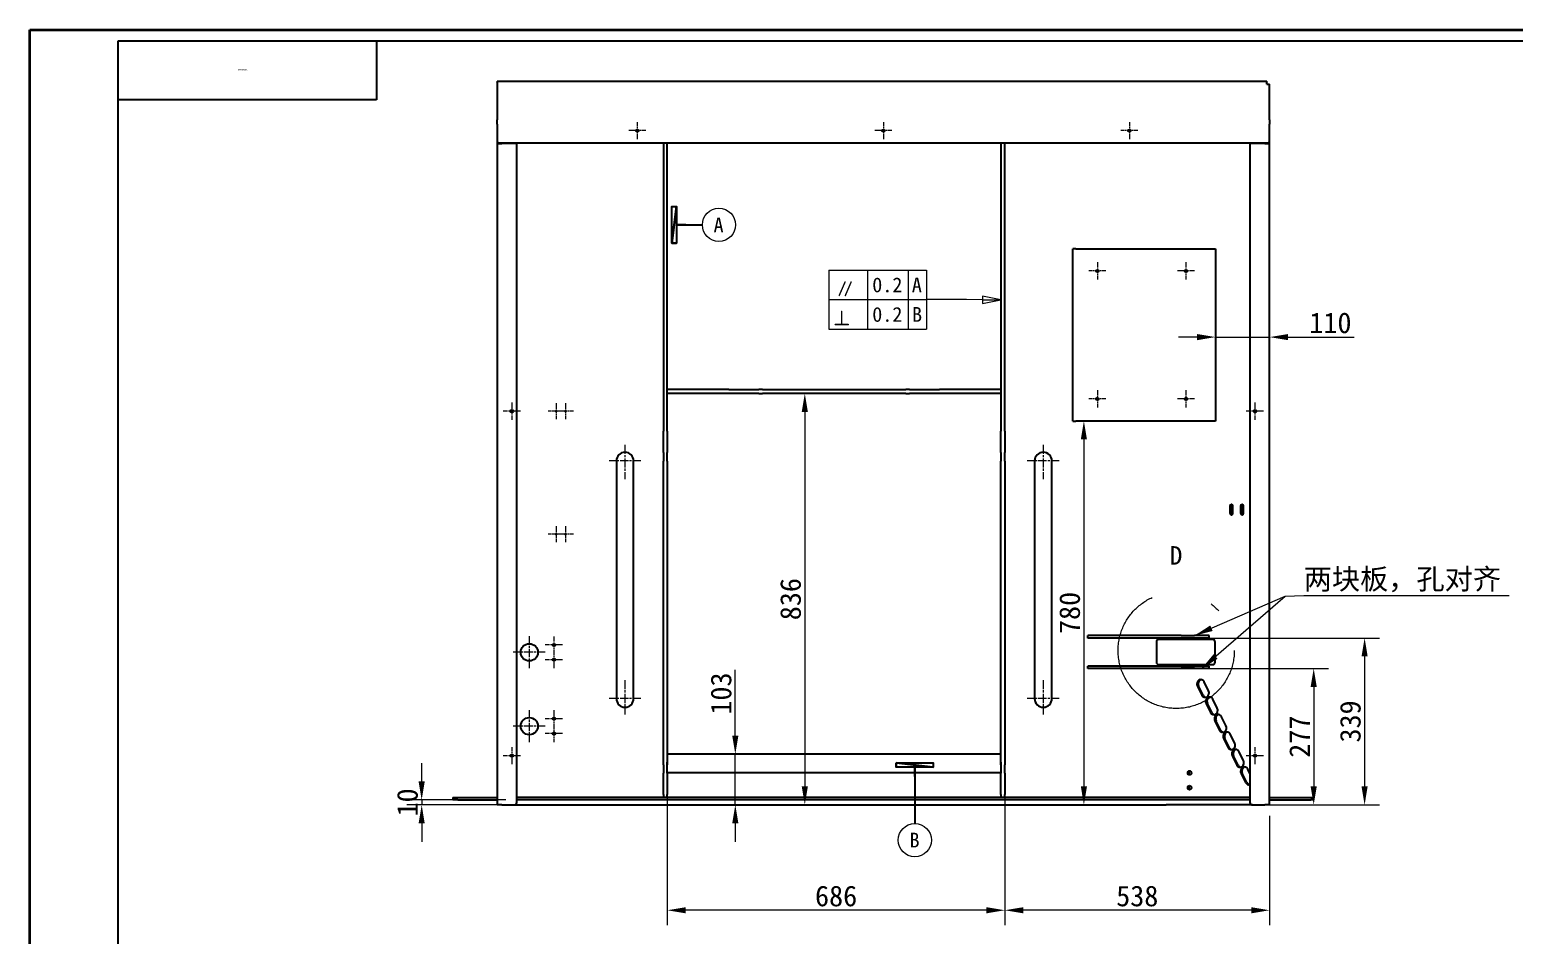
# Model space of a CAD drawing. Header units: millimetres. Extents: x 90 to 6218, y 82 to 4373.
# Drawn here: x 90 to 3107, y 2532 to 4373 of the extents above; entities that cross this region are included whole.
import ezdxf
from ezdxf.enums import TextEntityAlignment as Align

# ---------------------------------------------------------------- set-up
doc = ezdxf.new("R2018")
doc.units = ezdxf.units.MM
doc.header["$LTSCALE"] = 15
doc.linetypes.add('CHAIN', pattern=[0.3543, 0.2362, -0.0295, 0.0591, -0.0295])
doc.linetypes.add('DASH_DOUBLE_DOT', pattern=[0.2164, 0.1181, -0.0295, 0.0049, -0.0295, 0.0049, -0.0295])
for name, color, linetype, lineweight, true_color in [('中心标记 (ISO)', 1, 'CHAIN', 18, 0xff0000), ('尺寸 (ISO)', 7, 'Continuous', 18, 0x008000), ('局部视图边界 (ISO)', 7, 'DASH_DOUBLE_DOT', 18, 0x008000), ('符号 (ISO)', 7, 'Continuous', 18, 0x008000)]:
    doc.layers.add(name, color=color, linetype=linetype, lineweight=lineweight, true_color=true_color)
doc.layers.add('可见 (ISO)', color=7, linetype='Continuous', lineweight=25)
doc.layers.add('图框 (ISO)', color=7, linetype='Continuous', lineweight=35)
doc.styles.add('HZ_33', font='simfang.ttf')
doc.styles.get("Standard").update_dxf_attribs({"font": 'simfang.ttf'})
doc.styles.add('文本样式100', font='AIGDT___.TTF')
doc.styles.add('最新国标', font='simfang.ttf')
doc.styles.add('注释文本 (ISO)', font='simfang.ttf')
doc.dimstyles.new('默认 (GB)', dxfattribs={"dimscale": 15, "dimtxt": 2.8, "dimasz": 2.5, "dimexe": 2, "dimexo": 1.5, "dimgap": 0.5, "dimtad": 1, "dimtoh": 1, "dimdsep": 46, "dimtxsty": '最新国标', "dimcen": 0.09, "dimdle": 10, "dimclrd": 256, "dimclre": 256, "dimclrt": 256, "dimazin": 2, "dimtfac": 0.535714, "dimtdec": 3, "dimtmove": 0, "dimatfit": 3, "dimfxl": 0, "dimtolj": 1, "dimlwd": -1, "dimlwe": -1, "dimarcsym": 0})
doc.dimstyles.new('默认 (GB)$7', dxfattribs={"dimscale": 15, "dimtxt": 2.8, "dimasz": 2.5, "dimexe": 2, "dimexo": 1.5, "dimgap": 0.5, "dimtad": 1, "dimtoh": 1, "dimdsep": 46, "dimtxsty": '最新国标', "dimcen": 0.09, "dimdle": 10, "dimclrd": 256, "dimclre": 256, "dimclrt": 256, "dimazin": 2, "dimtfac": 0.535714, "dimtdec": 3, "dimtmove": 0, "dimatfit": 3, "dimfxl": 0, "dimtolj": 1, "dimlwd": -1, "dimlwe": -1, "dimarcsym": 0})

# ---------------------------------------------------------------- blocks, each defined once
blk = doc.blocks.new('图框 最新国标')
at = {"layer": '图框 (ISO)'}
for p, q in [((6, 7), (6, 291.5)), ((6, 291.5), (414.5, 291.5))]:
    blk.add_line(p, q, dxfattribs=at)
at = {"layer": '图框 (ISO)', "color": 7, "linetype": 'Continuous', "lineweight": 25}
for p, q in [((18, 290), (413, 290)), ((18, 7), (18, 290)), ((18, 290), (413, 290)), ((53, 290), (53, 282)), ((53, 282), (18, 282))]:
    blk.add_line(p, q, dxfattribs=at)
at = {"layer": '图框 (ISO)', "lineweight": 30}
blk.add_attdef('零件代号', text='', height=2.5, rotation=180, dxfattribs=at).set_placement((35.5, 286), align=Align.MIDDLE_CENTER)
blk = doc.blocks.new('*D5')
at = {"layer": 'Defpoints', "color": 0, "transparency": 16777216}
for p in [(1079.8, 2807.4), (886.6, 2797.4), (1074.8, 2797.4)]:
    blk.add_point(p, dxfattribs=at)
at = {"layer": '尺寸 (ISO)', "color": 116, "true_color": 0x00803f, "transparency": 16777216}
for p, q in [((886.6, 2844.9), (886.6, 2882.4)), ((1057.3, 2807.4), (856.6, 2807.4)), ((886.6, 2807.4), (886.6, 2797.4)), ((1052.3, 2797.4), (856.6, 2797.4)), ((886.6, 2759.9), (886.6, 2722.4))]:
    blk.add_line(p, q, dxfattribs=at)
for points in [[(880.3, 2844.9), (892.8, 2844.9), (886.6, 2807.4)], [(880.3, 2759.9), (892.8, 2759.9), (886.6, 2797.4)]]:
    blk.add_solid(points, dxfattribs=at)
at = {"layer": '尺寸 (ISO)', "transparency": 16777216, "insert": (857.8, 2802.4), "char_height": 42, "attachment_point": 5, "rotation": 90, "style": '最新国标'}
blk.add_mtext('\\A1;10', dxfattribs=at)
blk = doc.blocks.new('*D7')
at = {"layer": 'Defpoints', "color": 0, "transparency": 16777216}
for p in [(1769.8, 3633.4), (1665.2, 2797.4), (1776.3, 2797.4)]:
    blk.add_point(p, dxfattribs=at)
at = {"layer": '尺寸 (ISO)', "color": 116, "true_color": 0x00803f, "transparency": 16777216}
blk.add_line((1665.2, 3595.9), (1665.2, 2834.9), dxfattribs=at)
for points in [[(1658.9, 3595.9), (1671.4, 3595.9), (1665.2, 3633.4)], [(1658.9, 2834.9), (1671.4, 2834.9), (1665.2, 2797.4)]]:
    blk.add_solid(points, dxfattribs=at)
at = {"layer": '尺寸 (ISO)', "transparency": 16777216, "insert": (1636.4, 3215.4), "char_height": 42, "attachment_point": 5, "rotation": 90, "style": '最新国标'}
blk.add_mtext('\\A1;836', dxfattribs=at)
blk = doc.blocks.new('*D8')
at = {"layer": 'Defpoints', "color": 0, "transparency": 16777216}
for p in [(2609.8, 3747.9), (2499.8, 3577.4), (2609.8, 2797.4)]:
    blk.add_point(p, dxfattribs=at)
at = {"layer": '尺寸 (ISO)', "color": 116, "true_color": 0x00803f, "transparency": 16777216}
for p, q in [((2462.3, 3747.9), (2424.8, 3747.9)), ((2499.8, 3747.9), (2609.8, 3747.9)), ((2647.3, 3747.9), (2781.8, 3747.9))]:
    blk.add_line(p, q, dxfattribs=at)
for points in [[(2462.3, 3754.1), (2462.3, 3741.6), (2499.8, 3747.9)], [(2647.3, 3754.1), (2647.3, 3741.6), (2609.8, 3747.9)]]:
    blk.add_solid(points, dxfattribs=at)
at = {"layer": '尺寸 (ISO)', "transparency": 16777216, "insert": (2733.3, 3776.6), "char_height": 42, "attachment_point": 5, "style": '最新国标'}
blk.add_mtext('\\A1;110', dxfattribs=at)
blk = doc.blocks.new('*D9')
at = {"layer": 'Defpoints', "color": 0, "transparency": 16777216}
for p in [(2071.8, 2878.9), (2609.8, 2797.4), (2071.8, 2583.3)]:
    blk.add_point(p, dxfattribs=at)
at = {"layer": '尺寸 (ISO)', "color": 116, "true_color": 0x00803f, "transparency": 16777216}
for p, q in [((2071.8, 2856.4), (2071.8, 2553.3)), ((2609.8, 2774.9), (2609.8, 2553.3)), ((2572.3, 2583.3), (2109.3, 2583.3))]:
    blk.add_line(p, q, dxfattribs=at)
for points in [[(2109.3, 2589.5), (2109.3, 2577), (2071.8, 2583.3)], [(2572.3, 2589.5), (2572.3, 2577), (2609.8, 2583.3)]]:
    blk.add_solid(points, dxfattribs=at)
at = {"layer": '尺寸 (ISO)', "transparency": 16777216, "insert": (2340.8, 2612), "char_height": 42, "attachment_point": 5, "style": '最新国标'}
blk.add_mtext('\\A1;538', dxfattribs=at)
blk = doc.blocks.new('*D10')
at = {"layer": 'Defpoints', "color": 0, "transparency": 16777216}
for p in [(1385.8, 2878.9), (2071.8, 2878.9), (1385.8, 2583.3)]:
    blk.add_point(p, dxfattribs=at)
at = {"layer": '尺寸 (ISO)', "color": 116, "true_color": 0x00803f, "transparency": 16777216}
for p, q in [((1385.8, 2856.4), (1385.8, 2553.3)), ((2071.8, 2856.4), (2071.8, 2553.3)), ((2034.3, 2583.3), (1423.3, 2583.3))]:
    blk.add_line(p, q, dxfattribs=at)
for points in [[(1423.3, 2589.5), (1423.3, 2577), (1385.8, 2583.3)], [(2034.3, 2589.5), (2034.3, 2577), (2071.8, 2583.3)]]:
    blk.add_solid(points, dxfattribs=at)
at = {"layer": '尺寸 (ISO)', "transparency": 16777216, "insert": (1728.8, 2612), "char_height": 42, "attachment_point": 5, "style": '最新国标'}
blk.add_mtext('\\A1;686', dxfattribs=at)
blk = doc.blocks.new('*D11')
at = {"layer": 'Defpoints', "color": 0, "transparency": 16777216}
for p in [(2245.6, 3577.4), (2223.5, 2797.4), (2232.3, 2797.4)]:
    blk.add_point(p, dxfattribs=at)
at = {"layer": '尺寸 (ISO)', "color": 116, "true_color": 0x00803f, "transparency": 16777216}
blk.add_line((2232.3, 3539.9), (2232.3, 2834.9), dxfattribs=at)
for points in [[(2226.1, 3539.9), (2238.6, 3539.9), (2232.3, 3577.4)], [(2226.1, 2834.9), (2238.6, 2834.9), (2232.3, 2797.4)]]:
    blk.add_solid(points, dxfattribs=at)
at = {"layer": '尺寸 (ISO)', "transparency": 16777216, "insert": (2203.6, 3187.4), "char_height": 42, "attachment_point": 5, "rotation": 90, "style": '最新国标'}
blk.add_mtext('\\A1;780', dxfattribs=at)
blk = doc.blocks.new('*D12')
at = {"layer": 'Defpoints', "color": 0, "transparency": 16777216}
for p in [(2429.9, 3136.4), (2399.2, 2797.4), (2802.8, 2797.4)]:
    blk.add_point(p, dxfattribs=at)
at = {"layer": '尺寸 (ISO)', "color": 116, "true_color": 0x00803f, "transparency": 16777216}
for p, q in [((2452.4, 3136.4), (2832.8, 3136.4)), ((2802.8, 3098.9), (2802.8, 2834.9)), ((2421.7, 2797.4), (2832.8, 2797.4))]:
    blk.add_line(p, q, dxfattribs=at)
for points in [[(2796.5, 3098.9), (2809, 3098.9), (2802.8, 3136.4)], [(2796.5, 2834.9), (2809, 2834.9), (2802.8, 2797.4)]]:
    blk.add_solid(points, dxfattribs=at)
at = {"layer": '尺寸 (ISO)', "transparency": 16777216, "insert": (2774, 2966.9), "char_height": 42, "attachment_point": 5, "rotation": 90, "style": '最新国标'}
blk.add_mtext('\\A1;339', dxfattribs=at)
blk = doc.blocks.new('基准标识符号1')
at = {"layer": '符号 (ISO)', "lineweight": 25}
for p, q in [((94.88, 265.07), (93.63, 265.07)), ((93.63, 265.07), (94.88, 265.07)), ((94.88, 265.07), (97.13, 265.07))]:
    blk.add_line(p, q, dxfattribs=at)
at = {"layer": '符号 (ISO)', "lineweight": 25, "flags": 128}
for points in [[(93.01, 262.57), (93.01, 267.57), (93.63, 267.57), (93.01, 262.57)], [(93.01, 262.57), (93.63, 267.57), (93.63, 267.57), (93.01, 262.57)], [(93.01, 262.57), (93.63, 267.57), (93.63, 262.57), (93.01, 262.57)], [(93.01, 262.57), (93.63, 262.57), (93.01, 262.57), (93.01, 262.57)]]:
    blk.add_lwpolyline(points, dxfattribs=at)
at = {"layer": '符号 (ISO)'}
blk.add_circle((99.38, 265.07), 2.25, dxfattribs=at)
for points in [[(93.01, 262.57), (93.01, 267.57), (93.63, 267.57), (93.01, 262.57)], [(93.01, 262.57), (93.63, 267.57), (93.63, 267.57), (93.01, 262.57)], [(93.01, 262.57), (93.63, 267.57), (93.63, 262.57), (93.01, 262.57)], [(93.01, 262.57), (93.63, 262.57), (93.01, 262.57)]]:
    blk.add_solid(points, dxfattribs=at)
at = {"layer": '符号 (ISO)', "insert": (98.65, 264.04), "char_height": 2, "attachment_point": 7, "style": '注释文本 (ISO)'}
blk.add_mtext('A', dxfattribs=at)
blk = doc.blocks.new('基准标识符号2')
at = {"layer": '符号 (ISO)', "lineweight": 25}
for p, q in [((125.91, 190.33), (125.91, 191.58)), ((125.91, 191.58), (125.91, 190.33)), ((125.91, 190.33), (125.91, 183.97))]:
    blk.add_line(p, q, dxfattribs=at)
at = {"layer": '符号 (ISO)', "lineweight": 25, "flags": 128}
for points in [[(123.41, 192.2), (128.41, 192.2), (128.41, 191.58), (123.41, 192.2)], [(123.41, 192.2), (128.41, 191.58), (128.41, 191.58), (123.41, 192.2)], [(123.41, 192.2), (128.41, 191.58), (123.41, 191.58), (123.41, 192.2)], [(123.41, 192.2), (123.41, 191.58), (123.41, 192.2), (123.41, 192.2)]]:
    blk.add_lwpolyline(points, dxfattribs=at)
at = {"layer": '符号 (ISO)'}
blk.add_circle((125.91, 181.72), 2.25, dxfattribs=at)
for points in [[(123.41, 192.2), (128.41, 192.2), (128.41, 191.58), (123.41, 192.2)], [(123.41, 192.2), (128.41, 191.58), (128.41, 191.58), (123.41, 192.2)], [(123.41, 192.2), (128.41, 191.58), (123.41, 191.58), (123.41, 192.2)], [(123.41, 192.2), (123.41, 191.58), (123.41, 192.2)]]:
    blk.add_solid(points, dxfattribs=at)
at = {"layer": '符号 (ISO)', "insert": (125.2, 180.72), "char_height": 2, "attachment_point": 7, "style": '注释文本 (ISO)'}
blk.add_mtext('B', dxfattribs=at)
blk = doc.blocks.new('GDT 标识符号(&T)1')
at = {"layer": '符号 (ISO)'}
for p, q in [((114.25, 258.93), (127.5, 258.93)), ((114.25, 258.93), (114.25, 250.93)), ((119.51, 258.93), (119.51, 254.93)), ((125, 258.93), (125, 254.93)), ((127.5, 258.93), (127.5, 254.93)), ((114.25, 254.93), (127.5, 254.93)), ((119.51, 254.93), (119.51, 250.93)), ((125, 254.93), (125, 250.93)), ((132.94, 254.93), (127.5, 254.93)), ((127.5, 254.93), (127.5, 250.93)), ((135.08, 254.92), (132.94, 254.93)), ((135.09, 255.42), (135.08, 254.42)), ((135.08, 254.92), (137.58, 254.91)), ((135.08, 254.42), (137.58, 254.91)), ((137.58, 254.91), (135.09, 255.42)), ((114.25, 250.93), (127.5, 250.93))]:
    blk.add_line(p, q, dxfattribs=at)
at = {"layer": '符号 (ISO)', "flags": 128}
blk.add_lwpolyline([(135.08, 254.42), (137.58, 254.91), (135.09, 255.42), (135.08, 254.42)], dxfattribs=at)
at = {"layer": '符号 (ISO)'}
blk.add_solid([(135.08, 254.42), (137.58, 254.91), (135.09, 255.42), (135.08, 254.42)], dxfattribs=at)
at = {"layer": '符号 (ISO)', "char_height": 2, "attachment_point": 7}
for s, insert, style in [('0.2', (120.15, 255.9), '注释文本 (ISO)'), ('A', (125.51, 255.93), '注释文本 (ISO)'), ('f', (115.46, 255.39), '文本样式100'), ('b', (114.91, 251.46), '文本样式100'), ('0.2', (120.15, 251.9), '注释文本 (ISO)'), ('B', (125.54, 251.93), '注释文本 (ISO)')]:
    blk.add_mtext(s, dxfattribs=dict(at, insert=insert, style=style))
blk = doc.blocks.new('二维局部视图0')
at = {"layer": '局部视图边界 (ISO)', "ltscale": 19.047331}
blk.add_circle((161.33, 207.42), 7.87, dxfattribs=at)
at = {"layer": '局部视图边界 (ISO)', "insert": (160.46, 219.04), "char_height": 2.5, "attachment_point": 7, "style": 'HZ_33'}
blk.add_mtext('D', dxfattribs=at)
blk = doc.blocks.new('*D31')
at = {"layer": 'Defpoints', "color": 0, "transparency": 16777216}
for p in [(1551.7, 2900.4), (1523.9, 2797.4), (1551.7, 2797.4)]:
    blk.add_point(p, dxfattribs=at)
at = {"layer": '尺寸 (ISO)', "color": 116, "true_color": 0x00803f, "transparency": 16777216}
for p, q in [((1523.9, 2937.9), (1523.9, 3071.7)), ((1523.9, 2797.4), (1523.9, 2900.4)), ((1523.9, 2759.9), (1523.9, 2722.4))]:
    blk.add_line(p, q, dxfattribs=at)
for points in [[(1517.7, 2937.9), (1530.2, 2937.9), (1523.9, 2900.4)], [(1517.7, 2759.9), (1530.2, 2759.9), (1523.9, 2797.4)]]:
    blk.add_solid(points, dxfattribs=at)
at = {"layer": '尺寸 (ISO)', "transparency": 16777216, "insert": (1495.2, 3023.6), "char_height": 42, "attachment_point": 5, "rotation": 90, "style": '最新国标'}
blk.add_mtext('\\A1;103', dxfattribs=at)
blk = doc.blocks.new('*D32')
at = {"layer": 'Defpoints', "color": 0, "transparency": 16777216}
for p in [(2429.9, 3074.4), (2574.8, 2797.4), (2699.3, 2797.4)]:
    blk.add_point(p, dxfattribs=at)
at = {"layer": '尺寸 (ISO)', "color": 116, "true_color": 0x00803f, "transparency": 16777216}
for p, q in [((2452.4, 3074.4), (2729.3, 3074.4)), ((2699.3, 3036.9), (2699.3, 2834.9)), ((2597.3, 2797.4), (2729.3, 2797.4))]:
    blk.add_line(p, q, dxfattribs=at)
for points in [[(2693.1, 3036.9), (2705.6, 3036.9), (2699.3, 3074.4)], [(2693.1, 2834.9), (2705.6, 2834.9), (2699.3, 2797.4)]]:
    blk.add_solid(points, dxfattribs=at)
at = {"layer": '尺寸 (ISO)', "transparency": 16777216, "insert": (2670.6, 2935.9), "char_height": 42, "attachment_point": 5, "rotation": 90, "style": '最新国标'}
blk.add_mtext('\\A1;277', dxfattribs=at)

msp = doc.modelspace()

# ---------------------------------------------------------------- linework, layer by layer
at = {"layer": '中心标记 (ISO)', "ltscale": 2.586569}
for p, q in [((1342.222, 4167.378), (1307.305, 4167.378)), ((1324.764, 4184.836), (1324.764, 4149.919)), ((1842.222, 4167.378), (1807.305, 4167.378)), ((1824.764, 4184.836), (1824.764, 4149.919)), ((2342.222, 4167.378), (2307.305, 4167.378)), ((2324.764, 4184.836), (2324.764, 4149.919)), ((2259.764, 3899.836), (2259.764, 3864.919)), ((2439.764, 3899.836), (2439.764, 3864.919)), ((2277.222, 3882.378), (2242.305, 3882.378)), ((2457.222, 3882.378), (2422.305, 3882.378)), ((2277.222, 3622.378), (2242.305, 3622.378)), ((2259.764, 3639.836), (2259.764, 3604.919)), ((2457.222, 3622.378), (2422.305, 3622.378)), ((2439.764, 3639.836), (2439.764, 3604.919)), ((1087.222, 3597.378), (1052.305, 3597.378)), ((1069.764, 3614.836), (1069.764, 3579.919)), ((2597.222, 3597.378), (2562.305, 3597.378)), ((2579.764, 3614.836), (2579.764, 3579.919)), ((1155.264, 3139.836), (1155.264, 3104.919)), ((1172.722, 3122.378), (1137.805, 3122.378)), ((1155.264, 3109.836), (1155.264, 3074.919)), ((1172.722, 3092.378), (1137.805, 3092.378)), ((1155.264, 2989.836), (1155.264, 2954.919)), ((1172.722, 2972.378), (1137.805, 2972.378)), ((1155.264, 2959.836), (1155.264, 2924.919)), ((1172.722, 2942.378), (1137.805, 2942.378)), ((1087.222, 2897.378), (1052.305, 2897.378)), ((1069.764, 2914.836), (1069.764, 2879.919)), ((2597.222, 2897.378), (2562.305, 2897.378)), ((2579.764, 2914.836), (2579.764, 2879.919))]:
    msp.add_line(p, q, dxfattribs=at)
at = {"layer": '中心标记 (ISO)', "ltscale": 2.404479}
for p, q in [((1175.993, 3597.378), (1143.534, 3597.378)), ((1159.764, 3613.607), (1159.764, 3581.148)), ((1195.193, 3597.378), (1162.734, 3597.378)), ((1178.964, 3613.607), (1178.964, 3581.148)), ((1159.764, 3363.607), (1159.764, 3331.148)), ((1178.964, 3363.607), (1178.964, 3331.148)), ((1175.993, 3347.378), (1143.534, 3347.378)), ((1195.193, 3347.378), (1162.734, 3347.378))]:
    msp.add_line(p, q, dxfattribs=at)
at = {"layer": '中心标记 (ISO)', "ltscale": 5.185534}
for p, q in [((1299.764, 3528.878), (1299.764, 3458.878)), ((2149.764, 3528.878), (2149.764, 3458.878)), ((1299.764, 3050.878), (1299.764, 2980.878)), ((2149.764, 3050.878), (2149.764, 2980.878))]:
    msp.add_line(p, q, dxfattribs=at)
at = {"layer": '中心标记 (ISO)', "ltscale": 4.815132}
for p, q in [((1332.264, 3496.378), (1267.264, 3496.378)), ((2182.264, 3496.378), (2117.264, 3496.378)), ((1105.264, 3139.878), (1105.264, 3074.878)), ((1137.764, 3107.378), (1072.764, 3107.378)), ((1105.264, 2989.878), (1105.264, 2924.878)), ((1332.264, 3013.378), (1267.264, 3013.378)), ((2182.264, 3013.378), (2117.264, 3013.378)), ((1137.764, 2957.378), (1072.764, 2957.378))]:
    msp.add_line(p, q, dxfattribs=at)
at = {"layer": '可见 (ISO)'}
for p, q in [((2603.764, 4267.378), (1039.764, 4267.378)), ((1039.764, 4266.038), (1039.764, 4267.378)), ((1039.764, 4266.038), (1039.764, 4189.436)), ((2603.764, 4267.378), (2603.764, 4266.038)), ((2603.764, 4261.538), (2603.764, 4266.038)), ((2603.764, 4261.538), (2609.764, 4261.538)), ((2609.764, 4189.436), (2609.764, 4261.538)), ((1039.764, 4180.776), (1039.764, 4189.436)), ((1039.764, 4180.776), (1039.764, 4147.397)), ((2609.764, 4189.436), (2609.764, 4180.776)), ((2609.764, 4147.397), (2609.764, 4180.776)), ((1039.764, 4147.397), (1039.764, 4146.397)), ((1039.764, 4146.397), (1039.764, 4141.397)), ((1039.865, 4146.397), (1039.764, 4146.397)), ((1039.764, 4141.397), (1039.764, 2797.378)), ((1039.764, 4141.397), (1049.764, 4141.397)), ((1044.764, 4141.397), (1044.764, 4142.397)), ((1044.764, 4142.397), (2604.764, 4142.397)), ((1079.764, 4141.397), (1049.764, 4141.397)), ((1052.264, 4141.397), (1052.264, 4142.397)), ((1079.764, 2802.378), (1079.764, 4141.397)), ((1377.764, 4142.397), (1377.764, 3556.453)), ((1385.764, 3556.453), (1385.764, 4142.397)), ((2063.764, 4142.397), (2063.764, 3556.453)), ((2071.764, 3556.453), (2071.764, 4142.397)), ((2599.764, 4141.378), (2569.764, 4141.378)), ((2569.764, 4141.378), (2569.764, 2802.378)), ((2599.764, 4141.378), (2609.764, 4141.378)), ((2604.764, 4142.397), (2604.764, 4141.378)), ((2609.764, 4146.378), (2609.659, 4146.378)), ((2609.764, 4146.378), (2609.764, 4147.397)), ((2609.764, 4141.378), (2609.764, 4146.378)), ((2609.764, 2797.378), (2609.764, 4141.378)), ((2209.764, 3577.378), (2209.764, 3927.378)), ((2215.764, 3927.378), (2209.764, 3927.378)), ((2215.764, 3927.378), (2499.764, 3927.378)), ((2499.764, 3927.378), (2499.764, 3577.378)), ((1510.622, 3641.378), (1385.764, 3641.378)), ((1510.622, 3633.378), (1385.764, 3633.378)), ((1510.622, 3641.378), (1517.693, 3641.378)), ((1517.693, 3633.378), (1510.622, 3633.378)), ((1517.693, 3641.378), (1571.835, 3641.378)), ((1571.835, 3633.378), (1517.693, 3633.378)), ((1578.906, 3641.378), (1571.835, 3641.378)), ((1571.835, 3633.378), (1578.906, 3633.378)), ((1578.906, 3641.378), (1870.622, 3641.378)), ((1870.622, 3633.378), (1578.906, 3633.378)), ((1877.693, 3641.378), (1870.622, 3641.378)), ((1870.622, 3633.378), (1877.693, 3633.378)), ((1877.693, 3641.378), (1931.835, 3641.378)), ((1931.835, 3633.378), (1877.693, 3633.378)), ((1931.835, 3641.378), (1938.906, 3641.378)), ((1938.906, 3633.378), (1931.835, 3633.378)), ((2063.764, 3641.378), (1938.906, 3641.378)), ((2063.764, 3633.378), (1938.906, 3633.378)), ((2209.764, 3577.378), (2215.764, 3577.378)), ((2499.764, 3577.378), (2215.764, 3577.378)), ((1377.764, 3552.122), (1377.764, 3556.453)), ((1377.764, 3513.151), (1377.764, 3552.122)), ((1385.764, 3556.453), (1385.764, 3552.122)), ((1385.764, 3552.122), (1385.764, 3513.151)), ((2063.764, 3552.122), (2063.764, 3556.453)), ((2063.764, 3513.151), (2063.764, 3552.122)), ((2071.764, 3556.453), (2071.764, 3552.122)), ((2071.764, 3552.122), (2071.764, 3513.151)), ((1377.764, 3513.151), (1377.764, 3495.831)), ((1385.764, 3495.831), (1385.764, 3513.151)), ((2063.764, 3513.151), (2063.764, 3495.831)), ((2071.764, 3495.831), (2071.764, 3513.151)), ((1282.264, 3496.378), (1282.264, 3013.378)), ((1317.264, 3013.378), (1317.264, 3496.378)), ((1377.764, 2878.925), (1377.764, 3495.831)), ((1385.764, 3495.831), (1385.764, 2878.925)), ((2063.764, 2878.925), (2063.764, 3495.831)), ((2071.764, 3495.831), (2071.764, 2878.925)), ((2132.264, 3496.378), (2132.264, 3013.378)), ((2167.264, 3013.378), (2167.264, 3496.378)), ((2529.085, 3404.878), (2529.085, 3389.878)), ((2531.585, 3389.878), (2531.585, 3404.878)), ((2535.147, 3389.878), (2535.147, 3404.878)), ((2550.735, 3404.878), (2550.735, 3389.878)), ((2553.235, 3389.878), (2553.235, 3404.878)), ((2556.798, 3389.878), (2556.798, 3404.878)), ((2240.578, 3136.378), (2240.578, 3141.378)), ((2429.86, 3141.378), (2240.578, 3141.378)), ((2429.86, 3141.378), (2457.181, 3141.378)), ((2487.181, 3141.378), (2457.181, 3141.378)), ((2487.181, 3136.378), (2487.181, 3141.378)), ((2429.86, 3136.378), (2240.578, 3136.378)), ((2379.764, 3128.378), (2379.764, 3087.378)), ((2399.238, 3133.378), (2384.764, 3133.378)), ((2401.738, 3133.378), (2399.238, 3133.378)), ((2494.681, 3133.378), (2401.738, 3133.378)), ((2457.181, 3136.378), (2429.86, 3136.378)), ((2487.181, 3136.378), (2457.181, 3136.378)), ((2499.011, 3087.378), (2499.011, 3128.378)), ((2240.578, 3074.378), (2240.578, 3079.378)), ((2429.86, 3079.378), (2240.578, 3079.378)), ((2384.764, 3082.378), (2399.238, 3082.378)), ((2399.238, 3082.378), (2401.738, 3082.378)), ((2401.738, 3082.378), (2494.681, 3082.378)), ((2429.86, 3079.378), (2457.181, 3079.378)), ((2487.181, 3079.378), (2457.181, 3079.378)), ((2487.181, 3074.378), (2487.181, 3079.378)), ((2429.86, 3074.378), (2240.578, 3074.378)), ((2457.181, 3074.378), (2429.86, 3074.378)), ((2487.181, 3074.378), (2457.181, 3074.378)), ((2485.605, 3029.413), (2476.512, 3047.6)), ((2463.012, 3038.6), (2472.105, 3020.413)), ((2474.605, 3020.413), (2465.512, 3038.6)), ((2480.766, 3003.093), (2489.859, 2984.906)), ((2492.359, 2984.906), (2483.266, 3003.093)), ((2503.359, 2993.906), (2494.266, 3012.093)), ((2498.519, 2967.585), (2507.612, 2949.399)), ((2510.112, 2949.399), (2501.019, 2967.585)), ((2521.112, 2958.399), (2512.019, 2976.585)), ((2516.273, 2932.078), (2525.366, 2913.892)), ((2527.866, 2913.892), (2518.773, 2932.078)), ((2538.866, 2922.892), (2529.773, 2941.078)), ((2063.764, 2900.378), (1385.764, 2900.378)), ((2534.026, 2896.571), (2543.119, 2878.385)), ((2545.619, 2878.385), (2536.526, 2896.571)), ((2556.619, 2887.385), (2547.526, 2905.571)), ((1377.764, 2878.925), (1377.764, 2861.604)), ((1385.764, 2878.925), (1385.764, 2884.378)), ((1385.764, 2861.604), (1385.764, 2878.925)), ((2063.764, 2884.378), (2063.764, 2878.925)), ((2063.764, 2878.925), (2063.764, 2861.604)), ((2071.764, 2861.604), (2071.764, 2878.925)), ((2569.764, 2861.096), (2565.28, 2870.064)), ((1377.764, 2822.633), (1377.764, 2861.604)), ((2063.764, 2862.378), (1385.764, 2862.378)), ((1385.764, 2861.604), (1385.764, 2822.633)), ((2063.764, 2822.633), (2063.764, 2861.604)), ((2071.764, 2861.604), (2071.764, 2822.633)), ((2551.78, 2861.064), (2560.873, 2842.878)), ((2563.373, 2842.878), (2554.28, 2861.064)), ((949.764, 2812.378), (959.764, 2812.378)), ((949.764, 2812.378), (949.764, 2807.378)), ((959.764, 2807.378), (949.764, 2807.378)), ((959.764, 2812.378), (1039.764, 2812.378)), ((959.764, 2807.378), (1039.764, 2807.378)), ((2569.764, 2812.378), (1079.764, 2812.378)), ((2569.764, 2807.378), (1079.764, 2807.378)), ((1377.764, 2818.303), (1377.764, 2822.633)), ((1377.764, 2818.303), (1377.764, 2812.378)), ((1385.764, 2822.633), (1385.764, 2818.303)), ((1385.764, 2812.378), (1385.764, 2818.303)), ((2063.764, 2818.303), (2063.764, 2822.633)), ((2063.764, 2818.303), (2063.764, 2812.378)), ((2071.764, 2822.633), (2071.764, 2818.303)), ((2071.764, 2812.378), (2071.764, 2818.303)), ((2609.764, 2812.378), (2693.764, 2812.378)), ((2609.764, 2807.378), (2693.764, 2807.378)), ((2693.764, 2812.378), (2699.764, 2812.378)), ((2699.764, 2807.378), (2693.764, 2807.378)), ((2699.764, 2807.378), (2699.764, 2812.378)), ((1049.764, 2797.378), (1039.764, 2797.378)), ((1049.764, 2797.378), (1074.764, 2797.378)), ((1074.764, 2797.378), (2399.238, 2797.378)), ((2401.738, 2797.378), (2399.238, 2797.378)), ((2574.764, 2797.378), (2401.738, 2797.378)), ((2574.764, 2797.378), (2599.764, 2797.378)), ((2609.764, 2797.378), (2599.764, 2797.378))]:
    msp.add_line(p, q, dxfattribs=at)
for centre, radius in [((1324.764, 4167.378), 2.458), ((1824.764, 4167.378), 2.458), ((2324.764, 4167.378), 2.458), ((2259.764, 3882.378), 2.458), ((2439.764, 3882.378), 2.458), ((2259.764, 3622.378), 2.458), ((2439.764, 3622.378), 2.458), ((1069.764, 3597.378), 2.458), ((1159.764, 3597.378), 1.23), ((1178.964, 3597.378), 1.23), ((2579.764, 3597.378), 2.458), ((1159.764, 3347.378), 1.23), ((1178.964, 3347.378), 1.23), ((1105.264, 3107.378), 17.5), ((1155.264, 3122.378), 2.458), ((1155.264, 3092.378), 2.458), ((1105.264, 2957.378), 17.5), ((1155.264, 2972.378), 2.458), ((1155.264, 2942.378), 2.458), ((1069.764, 2897.378), 2.458), ((2579.764, 2897.378), 2.458)]:
    msp.add_circle(centre, radius, dxfattribs=at)
for centre, radius, start, end in [((1044.764, 4147.397), 5, 180, 270), ((2604.764, 4147.397), 5, 270, 0), ((1299.764, 3496.378), 17.5, 0, 180), ((2149.764, 3496.378), 17.5, 0, 180), ((2384.764, 3128.378), 5, 90, 180), ((2384.764, 3087.378), 5, 180, 270), ((1299.764, 3013.378), 17.5, 180, 0), ((2149.764, 3013.378), 17.5, 180, 0), ((1074.764, 2802.378), 5, 270, 0), ((2574.764, 2802.378), 5, 180, 270)]:
    msp.add_arc(centre, radius, start, end, dxfattribs=at)
for centre, major_axis, start_param, end_param in [((2532.116, 3404.878), (0, 3.5), 4.71238898, 7.85398163), ((2532.116, 3389.878), (0, -3.5), 4.71238898, 7.85398163), ((2534.616, 3404.878), (0, 3.5), 0.42507933, 1.57079633), ((2534.616, 3389.878), (0, 3.5), 1.57079633, 2.71651333), ((2553.767, 3404.878), (0, 3.5), 4.71238898, 7.85398163), ((2553.767, 3389.878), (0, -3.5), 4.71238898, 7.85398163), ((2556.267, 3404.878), (0, 3.5), 0.42507933, 1.57079633), ((2556.267, 3389.878), (0, 3.5), 1.57079633, 2.71651333), ((2494.681, 3128.378), (0, 5), 4.71238898, 6.28318531), ((2494.681, 3087.378), (0, -5), 0, 1.57079633), ((2469.762, 3043.1), (0, 9), 5.23598776, 8.37758041), ((2472.262, 3043.1), (0, 9), 0.16107063, 2.0943951), ((2478.855, 3024.913), (0, -9), 5.23598776, 8.37758041), ((2481.355, 3024.913), (0, -9), 5.23598776, 6.12211467), ((2487.516, 3007.593), (0, 9), 5.23598776, 8.37758041), ((2490.016, 3007.593), (0, 9), 0.16107063, 2.0943951), ((2496.609, 2989.406), (0, -9), 5.23598776, 8.37758041), ((2499.109, 2989.406), (0, -9), 5.23598776, 6.12211467), ((2505.269, 2972.085), (0, 9), 5.23598776, 8.37758041), ((2507.769, 2972.085), (0, 9), 0.16107063, 2.0943951), ((2514.362, 2953.899), (0, -9), 5.23598776, 8.37758041), ((2516.862, 2953.899), (0, -9), 5.23598776, 6.12211467), ((2523.023, 2936.578), (0, 9), 5.23598776, 8.37758041), ((2525.523, 2936.578), (0, 9), 0.16107063, 2.0943951), ((2532.116, 2918.392), (0, -9), 5.23598776, 8.37758041), ((2534.616, 2918.392), (0, -9), 5.23598776, 6.12211467), ((2540.776, 2901.071), (0, 9), 5.23598776, 8.37758041), ((2543.276, 2901.071), (0, 9), 0.16107063, 2.0943951), ((2449.549, 2862.378), (0, -4.188), 3.49345386, 5.9313241), ((2549.869, 2882.885), (0, -9), 5.23598776, 8.37758041), ((2552.369, 2882.885), (0, -9), 5.23598776, 6.12211467), ((2558.53, 2865.564), (0, 9), 5.23598776, 8.37758041), ((2561.03, 2865.564), (0, 9), 0.16107063, 2.0943951), ((2449.549, 2832.378), (0, -4.188), 3.49345386, 5.9313241), ((2567.623, 2847.378), (0, -9), 5.23598776, 6.56145519), ((2570.123, 2847.378), (0, -9), 5.23598776, 6.12211467)]:
    msp.add_ellipse(centre, major_axis=major_axis, ratio=0.8660254, start_param=start_param, end_param=end_param, dxfattribs=at)
for centre in [(2447.049, 2862.378), (2447.049, 2832.378)]:
    msp.add_ellipse(centre, major_axis=(0, 4.188), ratio=0.8660254, dxfattribs=at)

# ---------------------------------------------------------------- block references
ref = msp.add_blockref('图框 最新国标', (0, 0), dxfattribs=dict(xscale=15, yscale=15, zscale=15))
lines = msp.add_mtext('7420714A00', dxfattribs={"layer": '图框 (ISO)', "insert": (532.5, 4290), "char_height": 2.5, "attachment_point": 1, "rotation": 180})
ref.add_attrib('零件代号', '', (532.5, 4290)).embed_mtext(lines)
at = {"layer": '局部视图边界 (ISO)', "xscale": 15, "yscale": 15, "zscale": 15}
msp.add_blockref('二维局部视图0', (0, 0), dxfattribs=at)
at = {"layer": '符号 (ISO)', "xscale": 15, "yscale": 15, "zscale": 15}
for name in ['基准标识符号1', 'GDT 标识符号(&T)1', '基准标识符号2']:
    msp.add_blockref(name, (0, 0), dxfattribs=at)

# ---------------------------------------------------------------- texts
at = {"layer": '符号 (ISO)', "insert": (2678.949, 3277.311), "char_height": 42, "width": 440.14034, "attachment_point": 1, "style": '最新国标'}
msp.add_mtext('\\fFangSong|b0|i0;两块板，孔对齐', dxfattribs=at)

# ---------------------------------------------------------------- dimensions: what is measured, and where the dimension line sits
at = {"layer": '尺寸 (ISO)', "color": 116, "true_color": 0x00803f}
for base, p1, p2, angle, override, picture, middle in [((2609.764, 3747.871), (2499.764, 3577.378), (2609.764, 2797.378), 180, {"dimgap": 0.5, "dimtoh": 0, "dimdec": 2, "dimse1": 1, "dimse2": 1, "dimtol": 0, "dimlim": 0, "dimtp": 0, "dimtm": 0, "dimtdec": 3, "dimtofl": 1, "dimatfit": 1}, '*D8', (2733.304, 3747.871)), ((1665.181, 2797.378), (1769.81, 3633.378), (1776.341, 2797.378), 90, {"dimgap": 0.5, "dimtoh": 0, "dimdec": 2, "dimse1": 1, "dimse2": 1, "dimtol": 0, "dimlim": 0, "dimtp": 0, "dimtm": 0, "dimtdec": 3, "dimtofl": 0, "dimatfit": 1}, '*D7', (1665.181, 3215.378)), ((2232.308, 2797.378), (2245.601, 3577.378), (2223.457, 2797.378), 90, {"dimgap": 0.5, "dimtoh": 0, "dimdec": 2, "dimse1": 1, "dimse2": 1, "dimtol": 0, "dimlim": 0, "dimtp": 0, "dimtm": 0, "dimtdec": 3, "dimtofl": 0, "dimatfit": 1}, '*D11', (2232.308, 3187.378)), ((2802.762, 2797.378), (2429.86, 3136.378), (2399.238, 2797.378), 90, {"dimgap": 0.5, "dimtoh": 0, "dimdec": 2, "dimtol": 0, "dimlim": 0, "dimtp": 0, "dimtm": 0, "dimtdec": 3, "dimtofl": 0, "dimatfit": 1}, '*D12', (2802.762, 2966.878)), ((1523.904, 2797.378), (1551.68, 2900.378), (1551.68, 2797.378), 90, {"dimgap": 0.5, "dimtoh": 0, "dimdec": 2, "dimse1": 1, "dimse2": 1, "dimtol": 0, "dimlim": 0, "dimtp": 0, "dimtm": 0, "dimtdec": 3, "dimtofl": 1, "dimatfit": 1}, '*D31', (1523.904, 3023.558)), ((2699.336, 2797.378), (2429.86, 3074.378), (2574.764, 2797.378), 90, {"dimgap": 0.5, "dimtoh": 0, "dimdec": 2, "dimtol": 0, "dimlim": 0, "dimtp": 0, "dimtm": 0, "dimtdec": 3, "dimtofl": 0, "dimatfit": 1}, '*D32', (2699.336, 2935.878)), ((886.578, 2797.378), (1079.764, 2807.378), (1074.764, 2797.378), 90, {"dimgap": 0.5, "dimtoh": 0, "dimdec": 2, "dimtol": 0, "dimlim": 0, "dimtp": 0, "dimtm": 0, "dimtdec": 3, "dimtofl": 1, "dimatfit": 1}, '*D5', (886.578, 2802.378)), ((1385.764, 2583.272), (2071.764, 2878.925), (1385.764, 2878.925), 180, {"dimgap": 0.5, "dimtoh": 0, "dimdec": 2, "dimtol": 0, "dimlim": 0, "dimtp": 0, "dimtm": 0, "dimtdec": 3, "dimtofl": 0, "dimatfit": 1}, '*D10', (1728.764, 2583.272))]:
    dim = msp.add_linear_dim(base=base, p1=p1, p2=p2, angle=angle, dimstyle='默认 (GB)', override=override, dxfattribs=at)
    dim.commit()
    dim.dimension.update_dxf_attribs({"geometry": picture, "text_midpoint": middle, "dimtype": 160})
dim = msp.add_linear_dim(base=(2071.764, 2583.272), p1=(2609.764, 2797.378), p2=(2071.764, 2878.925), dimstyle='默认 (GB)', override={"dimgap": 0.5, "dimtoh": 0, "dimdec": 2, "dimtol": 0, "dimlim": 0, "dimtp": 0, "dimtm": 0, "dimtdec": 3, "dimtofl": 0, "dimatfit": 1}, dxfattribs=at)
dim.commit()
dim.dimension.update_dxf_attribs({"geometry": '*D9', "text_midpoint": (2340.764, 2583.272), "dimtype": 160})

# ---------------------------------------------------------------- leaders
at = {"layer": '符号 (ISO)', "annotation_type": 0, "has_hookline": 1, "hookline_direction": 0, "text_width": 417.36}
msp.add_leader([(2457.181, 3141.378), (2641.449, 3221.311), (2678.949, 3222.652)], dimstyle='默认 (GB)$7', override={"dimgap": 0, "dimtad": 1}, dxfattribs=at)
at = {"layer": '符号 (ISO)'}
msp.add_leader([(2471.578, 3074.378), (2641.449, 3221.311)], dimstyle='默认 (GB)$7', override={"dimtad": 0}, dxfattribs=at)

doc.saveas('drawing.dxf')
